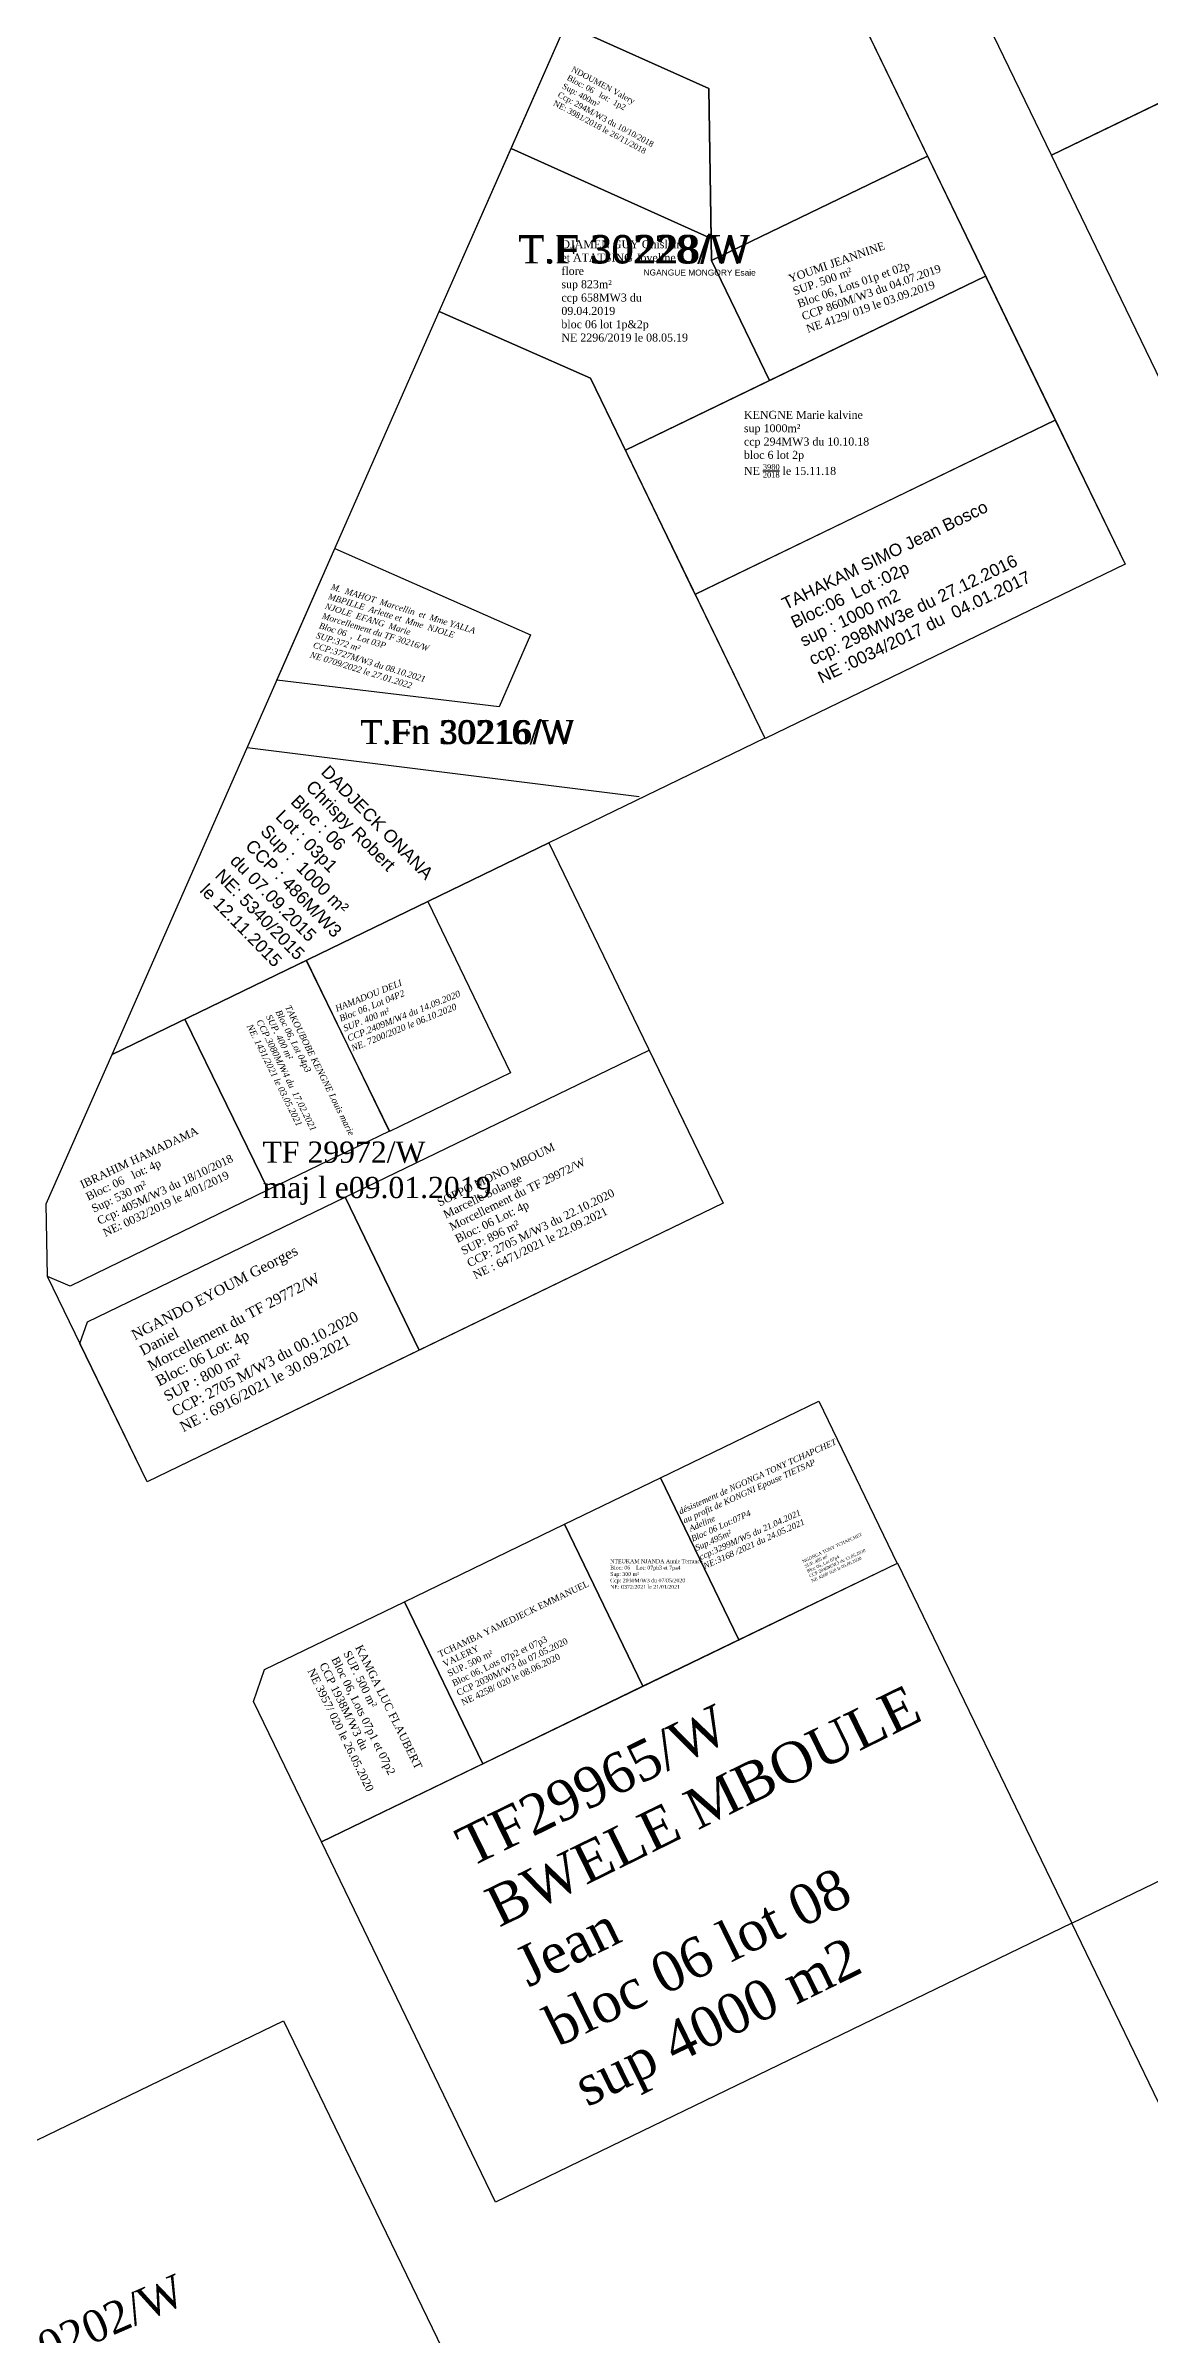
# Model space of a CAD drawing. Header units: millimetres. Extents: x 590121 to 927379, y 438565 to 1441738.
# Drawn here: x 925464.4 to 925602.3, y 1440608.6 to 1440894.6 of the extents above; entities that cross this region are included whole.
import ezdxf

# ---------------------------------------------------------------- set-up
doc = ezdxf.new("R2010")
doc.units = ezdxf.units.MM
doc.header["$LTSCALE"] = 10
for name, color, linetype in [('chef027001120', 7, 'Continuous'), ('ENCEINTE_BATIMENT_PUB', 7, 'Continuous'), ('end maj 26 02 2021', 30, 'Continuous'), ('MAJ SEP 2021', 6, 'Continuous')]:
    doc.layers.add(name, color=color, linetype=linetype)
doc.styles.add('RomanS', font='romans.shx')
doc.styles.get("Standard").update_dxf_attribs({"font": 'arial.ttf'})
doc.styles.add('Times 1.0', font='times.ttf', dxfattribs={"width": 0.99, "height": 1})
doc.styles.add('Times 3.0', font='times.ttf', dxfattribs={"width": 0.99, "height": 3})

msp = doc.modelspace()

# ---------------------------------------------------------------- linework, layer by layer
at = {"color": 7, "flags": 128}
msp.add_lwpolyline([(925500.52, 1440831.8), (925524.99, 1440821.03), (925521.04, 1440812.03), (925493.27, 1440815.34)], close=True, dxfattribs=at)
msp.add_lwpolyline([(925500.52, 1440831.8), (925524.99, 1440821.03), (925521.04, 1440812.03), (925493.27, 1440815.34)], close=True, dxfattribs=at)
at = {"color": 1, "flags": 128}
msp.add_lwpolyline([(925500.52, 1440831.8), (925524.99, 1440821.03), (925521.04, 1440812.03), (925493.27, 1440815.34)], close=True, dxfattribs=at)
msp.add_lwpolyline([(925500.52, 1440831.8), (925524.99, 1440821.03), (925521.04, 1440812.03), (925493.27, 1440815.34)], close=True, dxfattribs=at)
at = {"layer": 'ENCEINTE_BATIMENT_PUB', "color": 150, "linetype": 'ByBlock', "lineweight": -3, "ltscale": 0.0014, "flags": 128}
msp.add_lwpolyline([(925496.92, 1440780.31), (925507.33, 1440758.96), (925492.17, 1440751.63), (925481.76, 1440772.98)], close=True, dxfattribs=at)
msp.add_lwpolyline([(925496.92, 1440780.31), (925507.33, 1440758.96), (925492.17, 1440751.63), (925481.76, 1440772.98)], close=True, dxfattribs=at)
at = {"layer": 'end maj 26 02 2021', "color": 3, "linetype": 'ByBlock', "ltscale": 0.0014, "flags": 128}
for points in [[(925640.32, 1440960.83), (925662.1, 1440915.82), (925590.1, 1440880.96), (925568.31, 1440925.97)], [(925640.32, 1440960.83), (925662.1, 1440915.82), (925590.1, 1440880.96), (925568.31, 1440925.97)], [(925551.49, 1440928.6), (925577.49, 1440874.86), (925599.28, 1440829.85), (925554.29, 1440808.07), (925532.49, 1440853.08), (925513.57, 1440861.41), (925543.1, 1440928.44)], [(925551.49, 1440928.6), (925577.49, 1440874.86), (925599.28, 1440829.85), (925554.29, 1440808.07), (925532.49, 1440853.08), (925513.57, 1440861.41), (925543.1, 1440928.44)]]:
    msp.add_lwpolyline(points, close=True, dxfattribs=at)
at = {"layer": 'end maj 26 02 2021', "color": 150, "linetype": 'ByBlock', "lineweight": -3, "ltscale": 0.0014, "flags": 128}
for points in [[(925543.1, 1440928.45), (925551.49, 1440928.6), (925574.59, 1440880.86), (925547.58, 1440867.79), (925547.27, 1440889.31), (925529.39, 1440897.32), (925543.1, 1440928.45)], [(925543.1, 1440928.45), (925551.49, 1440928.6), (925574.59, 1440880.86), (925547.58, 1440867.79), (925547.27, 1440889.31), (925529.39, 1440897.32), (925543.1, 1440928.45)], [(925489.56, 1440806.92), (925538.55, 1440800.79)], [(925489.56, 1440806.92), (925538.55, 1440800.79)]]:
    msp.add_lwpolyline(points, dxfattribs=at)
at = {"layer": 'end maj 26 02 2021', "color": 3, "linetype": 'ByBlock', "lineweight": -3, "ltscale": 0.0014, "flags": 128}
for points in [[(925662.11, 1440915.81), (925683.89, 1440870.81), (925611.88, 1440835.95), (925590.1, 1440880.95)], [(925513.57, 1440861.41), (925532.49, 1440853.08), (925554.27, 1440808.09), (925527.27, 1440795), (925472.67, 1440768.58)], [(925513.57, 1440861.41), (925532.49, 1440853.08), (925554.27, 1440808.09), (925527.27, 1440795), (925472.67, 1440768.58)], [(925527.27, 1440795), (925549.05, 1440749.99), (925477.04, 1440715.14), (925464.61, 1440740.83), (925464.45, 1440749.91), (925472.67, 1440768.58)], [(925527.27, 1440795), (925549.05, 1440749.99), (925477.04, 1440715.14), (925464.61, 1440740.83), (925464.45, 1440749.91), (925472.67, 1440768.58)], [(925494.09, 1440647.78), (925515.88, 1440602.78), (925443.87, 1440567.92), (925422.08, 1440612.93)], [(925494.09, 1440647.78), (925515.88, 1440602.78), (925443.87, 1440567.92), (925422.08, 1440612.93)]]:
    msp.add_lwpolyline(points, close=True, dxfattribs=at)
at = {"layer": 'end maj 26 02 2021', "color": 150}
for points in [[(925529.39, 1440897.32), (925547.27, 1440889.31), (925547.54, 1440870.57), (925522.54, 1440881.78)], [(925529.39, 1440897.32), (925547.27, 1440889.31), (925547.54, 1440870.57), (925522.54, 1440881.78)], [(925481.76, 1440772.98), (925492.17, 1440751.63), (925467.44, 1440739.6), (925464.61, 1440740.83), (925464.45, 1440749.91), (925472.67, 1440768.58)], [(925481.76, 1440772.98), (925492.17, 1440751.63), (925467.44, 1440739.6), (925464.61, 1440740.83), (925464.45, 1440749.91), (925472.67, 1440768.58)], [(925541.23, 1440715.66), (925551.03, 1440695.41), (925539.03, 1440689.6), (925529.22, 1440709.84)], [(925541.23, 1440715.66), (925551.03, 1440695.41), (925539.03, 1440689.6), (925529.22, 1440709.84)]]:
    msp.add_lwpolyline(points, close=True, dxfattribs=at)
at = {"layer": 'end maj 26 02 2021', "color": 150, "linetype": 'ByBlock', "lineweight": -3, "ltscale": 0.0014, "flags": 128}
for points in [[(925522.54, 1440881.78), (925547.54, 1440870.57), (925547.58, 1440867.79), (925554.85, 1440852.79), (925536.85, 1440844.08), (925532.49, 1440853.08), (925513.57, 1440861.41)], [(925522.54, 1440881.78), (925547.54, 1440870.57), (925547.58, 1440867.79), (925554.85, 1440852.79), (925536.85, 1440844.08), (925532.49, 1440853.08), (925513.57, 1440861.41)], [(925574.58, 1440880.86), (925581.85, 1440865.85), (925554.84, 1440852.79), (925547.58, 1440867.79)], [(925574.58, 1440880.86), (925581.85, 1440865.85), (925554.84, 1440852.79), (925547.58, 1440867.79)], [(925581.84, 1440865.85), (925590.55, 1440847.86), (925545.56, 1440826.07), (925536.85, 1440844.08)], [(925581.84, 1440865.85), (925590.55, 1440847.86), (925545.56, 1440826.07), (925536.85, 1440844.08)], [(925590.56, 1440847.86), (925599.28, 1440829.85), (925554.29, 1440808.07), (925545.57, 1440826.08)], [(925590.56, 1440847.86), (925599.28, 1440829.85), (925554.29, 1440808.07), (925545.57, 1440826.08)], [(925512.13, 1440787.67), (925522.48, 1440766.27), (925507.33, 1440758.94), (925496.98, 1440780.34)], [(925512.13, 1440787.67), (925522.48, 1440766.27), (925507.33, 1440758.94), (925496.98, 1440780.34)], [(925561.03, 1440725.24), (925570.82, 1440704.94), (925551.03, 1440695.41), (925541.23, 1440715.66)], [(925561.03, 1440725.24), (925570.82, 1440704.94), (925551.03, 1440695.41), (925541.23, 1440715.66)], [(925529.22, 1440709.84), (925539.03, 1440689.6), (925519.02, 1440679.91), (925509.22, 1440700.16)], [(925529.22, 1440709.84), (925539.03, 1440689.6), (925519.02, 1440679.91), (925509.22, 1440700.16)], [(925570.83, 1440704.99), (925592.62, 1440659.98), (925520.61, 1440625.13), (925498.83, 1440670.14)], [(925570.83, 1440704.99), (925592.62, 1440659.98), (925520.61, 1440625.13), (925498.83, 1440670.14)], [(925509.22, 1440700.16), (925519.02, 1440679.91), (925498.83, 1440670.14), (925490.33, 1440687.7), (925491.73, 1440691.69)], [(925509.22, 1440700.16), (925519.02, 1440679.91), (925498.83, 1440670.14), (925490.33, 1440687.7), (925491.73, 1440691.69)], [(925610.62, 1440668.7), (925619.34, 1440650.69), (925621.51, 1440646.19), (925603.51, 1440637.48), (925592.62, 1440659.98)], [(925610.62, 1440668.7), (925619.34, 1440650.69), (925621.51, 1440646.19), (925603.51, 1440637.48), (925592.62, 1440659.98)]]:
    msp.add_lwpolyline(points, close=True, dxfattribs=at)
at = {"layer": 'MAJ SEP 2021', "flags": 128}
msp.add_lwpolyline([(925539.8, 1440769.1), (925549.05, 1440749.99), (925511.06, 1440731.6), (925501.81, 1440750.72)], close=True, dxfattribs=at)
msp.add_lwpolyline([(925539.8, 1440769.1), (925549.05, 1440749.99), (925511.06, 1440731.6), (925501.81, 1440750.72)], close=True, dxfattribs=at)
msp.add_lwpolyline([(925539.8, 1440769.1), (925549.05, 1440749.99)], dxfattribs=at)
msp.add_lwpolyline([(925539.8, 1440769.1), (925549.05, 1440749.99)], dxfattribs=at)
at = {"layer": 'MAJ SEP 2021', "lineweight": -3, "flags": 128}
msp.add_lwpolyline([(925501.81, 1440750.72), (925511.06, 1440731.61), (925477.04, 1440715.14), (925468.66, 1440732.45), (925469.59, 1440735.13)], close=True, dxfattribs=at)
msp.add_lwpolyline([(925501.81, 1440750.72), (925511.06, 1440731.61), (925477.04, 1440715.14), (925468.66, 1440732.45), (925469.59, 1440735.13)], close=True, dxfattribs=at)

# ---------------------------------------------------------------- texts
at = {"color": 7, "insert": (925500.2, 1440827.43), "char_height": 0.7623, "width": 48.1428, "attachment_point": 1, "rotation": 342.806}
msp.add_mtext('\\A1;{\\fTimes New Roman|b0|i1|c0|p18;M.  MAHOT  Marcellin  et  Mme YALLA\\PMBPILLE  Arlette et  Mme  NJOLE \\PNJOLE  EFANG  Marie\\P\\C1;Morcellement du TF 30216/W\\P\\C7;Bloc 06  ,  Lot 03P\\PSUP:372 m²\\PCCP:3727M/W3 du 08.10.2021\\PNE 0709/2022 le 27.01.2022}', dxfattribs=at)
msp.add_mtext('\\A1;{\\fTimes New Roman|b0|i1|c0|p18;M.  MAHOT  Marcellin  et  Mme YALLA\\PMBPILLE  Arlette et  Mme  NJOLE \\PNJOLE  EFANG  Marie\\P\\C1;Morcellement du TF 30216/W\\P\\C7;Bloc 06  ,  Lot 03P\\PSUP:372 m²\\PCCP:3727M/W3 du 08.10.2021\\PNE 0709/2022 le 27.01.2022}', dxfattribs=at)
at = {"layer": 'chef027001120', "linetype": 'ByBlock', "insert": (925543.4, 1440711.76), "char_height": 0.75, "width": 150.7089, "attachment_point": 1, "rotation": 24.2174, "style": 'RomanS'}
msp.add_mtext('{\\fTimes New Roman|b0|i1|c0|p18;\\C1;désistement de NGONGA TONY TCHAPCHET\\Pau profit de\\C7; KONGNI Epouse TIETSAP\\P Adeline\\PBloc 06 Lot:07P4\\PSup.495m²\\Pccp:3299M/W5 du 21.04.2021\\PNE:3168 /2021 du 24.05.2021}', dxfattribs=at)
msp.add_mtext('{\\fTimes New Roman|b0|i1|c0|p18;\\C1;désistement de NGONGA TONY TCHAPCHET\\Pau profit de\\C7; KONGNI Epouse TIETSAP\\P Adeline\\PBloc 06 Lot:07P4\\PSup.495m²\\Pccp:3299M/W5 du 21.04.2021\\PNE:3168 /2021 du 24.05.2021}', dxfattribs=at)
at = {"layer": 'end maj 26 02 2021', "color": 1, "linetype": 'ByBlock', "style": 'Times 3.0'}
for s, height, p in [('   T.F 30228/W', 3.5537, (925519.42, 1440867.43)), ('   T.Fn 30216/W', 3, (925500.3, 1440807.35))]:
    msp.add_text(s, height=height, dxfattribs=at).set_placement(p)
at = {"layer": 'end maj 26 02 2021', "color": 1, "linetype": 'ByBlock'}
for s, height, p in [('   T.F 30228/W', 3.5537, (925519.42, 1440867.43)), ('   T.Fn 30216/W', 3, (925500.3, 1440807.35))]:
    msp.add_text(s, height=height, dxfattribs=at).set_placement(p)
at = {"layer": 'end maj 26 02 2021', "attachment_point": 1}
for s, width, heights, insert, char_height, rotation in [('{\\fTimes New Roman|b0|i0|c0|p18;NDOUMEN Valery\\PBloc: 06   lot:  1p2\\PSup: 400m²\\PCcp: 294M/W3 du 10/10/2018\\PNE: 3981/2018 le 26/11/2018}', 223.834, [45.53], (925530.35, 1440892.12), 0.7221, 331.7905), ('{\\fTimes New Roman|b0|i0|c0|p18;NDOUMEN Valery\\PBloc: 06   lot:  1p2\\PSup: 400m²\\PCcp: 294M/W3 du 10/10/2018\\PNE: 3981/2018 le 26/11/2018}', 223.834, [45.53], (925530.35, 1440892.12), 0.7221, 331.7905), ('{\\fTimes New Roman|b0|i0|c186|p18;IBRAHIM HAMADAMA \\PBloc: 06   lot: 4p\\PSup: 530 m²\\PCcp: 405M/W3 du 18/10/2018\\PNE: 0032/2019 le 4/01/2019}', 149.379, [38.27], (925468.54, 1440752.69), 1, 25.3248), ('{\\fTimes New Roman|b0|i0|c186|p18;IBRAHIM HAMADAMA \\PBloc: 06   lot: 4p\\PSup: 530 m²\\PCcp: 405M/W3 du 18/10/2018\\PNE: 0032/2019 le 4/01/2019}', 149.379, [38.27], (925468.54, 1440752.69), 1, 25.3248)]:
    msp.add_mtext_dynamic_manual_height_columns(s, width=width, gutter_width=12.5, heights=heights, dxfattribs=dict(at, insert=insert, char_height=char_height, rotation=rotation))
at = {"layer": 'end maj 26 02 2021', "color": 150, "linetype": 'ByBlock', "lineweight": -3, "ltscale": 0.0014, "attachment_point": 1, "style": 'Times 1.0'}
for s, insert, char_height, width in [('\\A1;DJAMEN GUY Ghislain et ATATSING Joveline flore\\P{\\fTimes New Roman|b0|i0|c186|p18;sup }823{\\fTimes New Roman|b0|i0|c186|p18;m²\\Pccp }658{\\fTimes New Roman|b0|i0|c186|p18;MW3 du 09.04.2019 \\Pbloc 06 lot 1p}&2p{\\fTimes New Roman|b0|i0|c186|p18;\\PNE }2296/2019{\\fTimes New Roman|b0|i0|c186|p18; le 08.05.19}', (925528.83, 1440870.34), 1, 15.5134), ('\\A1;DJAMEN GUY Ghislain et ATATSING Joveline flore\\P{\\fTimes New Roman|b0|i0|c186|p18;sup }823{\\fTimes New Roman|b0|i0|c186|p18;m²\\Pccp }658{\\fTimes New Roman|b0|i0|c186|p18;MW3 du 09.04.2019 \\Pbloc 06 lot 1p}&2p{\\fTimes New Roman|b0|i0|c186|p18;\\PNE }2296/2019{\\fTimes New Roman|b0|i0|c186|p18; le 08.05.19}', (925528.83, 1440870.34), 1, 15.5134), ('\\A1;KENGNE Marie kalvine\\Psup 1000m²\\Pccp 294MW3 du 10.10.18\\Pbloc 6 lot 2p\\PNE {\\H0.7x;\\S3980/2018;} le 15.11.18', (925551.65, 1440849.01), 1, 53.7012), ('\\A1;KENGNE Marie kalvine\\Psup 1000m²\\Pccp 294MW3 du 10.10.18\\Pbloc 6 lot 2p\\PNE {\\H0.7x;\\S3980/2018;} le 15.11.18', (925551.65, 1440849.01), 1, 53.7012), ('{\\C1;TF 29972/W\\Pmaj l e09.01.2019}', (925491.48, 1440757.68), 2.6492, 187.1967), ('{\\C1;TF 29972/W\\Pmaj l e09.01.2019}', (925491.48, 1440757.68), 2.6492, 187.1967)]:
    msp.add_mtext(s, dxfattribs=dict(at, insert=insert, char_height=char_height, width=width))
for s, insert, char_height, width, rotation in [('{\\C256;YOUMI JEANNINE\\PSUP. 500 m²\\PBloc 06, Lots 01p et 02p\\PCCP 860M/W3 du 04.07.2019\\PNE 4129/ 019 le 03.09.2019}', (925557.1, 1440865.98), 1, 34.9124, 19.4014), ('{\\C256;YOUMI JEANNINE\\PSUP. 500 m²\\PBloc 06, Lots 01p et 02p\\PCCP 860M/W3 du 04.07.2019\\PNE 4129/ 019 le 03.09.2019}', (925557.1, 1440865.98), 1, 34.9124, 19.4014), ('{\\fTimes New Roman|b0|i1|c0|p18;\\C256;HAMADOU DELI\\P\\fTimes New Roman|b0|i1|c186|p18;Bloc \\fTimes New Roman|b0|i1|c0|p18;06\\fTimes New Roman|b0|i1|c186|p18;, Lot \\fTimes New Roman|b0|i1|c0|p18;04P2\\fTimes New Roman|b0|i1|c186|p18;\\PSUP. \\fTimes New Roman|b0|i1|c0|p18;40\\fTimes New Roman|b0|i1|c186|p18;0 m²\\PCCP\\fTimes New Roman|b0|i1|c0|p18;.2409\\fTimes New Roman|b0|i1|c186|p18;M/W\\fTimes New Roman|b0|i1|c0|p18;4\\fTimes New Roman|b0|i1|c186|p18; du \\fTimes New Roman|b0|i1|c0|p18;14.09.2020\\P\\fTimes New Roman|b0|i1|c186|p18;NE\\fTimes New Roman|b0|i1|c0|p18;.\\fTimes New Roman|b0|i1|c186|p18; \\fTimes New Roman|b0|i1|c0|p18;7200/2020\\fTimes New Roman|b0|i1|c186|p18; le \\fTimes New Roman|b0|i1|c0|p18;06.10.2020}', (925500.46, 1440774.63), 0.8, 50.5876, 22.0269), ('{\\fTimes New Roman|b0|i1|c0|p18;\\C256;HAMADOU DELI\\P\\fTimes New Roman|b0|i1|c186|p18;Bloc \\fTimes New Roman|b0|i1|c0|p18;06\\fTimes New Roman|b0|i1|c186|p18;, Lot \\fTimes New Roman|b0|i1|c0|p18;04P2\\fTimes New Roman|b0|i1|c186|p18;\\PSUP. \\fTimes New Roman|b0|i1|c0|p18;40\\fTimes New Roman|b0|i1|c186|p18;0 m²\\PCCP\\fTimes New Roman|b0|i1|c0|p18;.2409\\fTimes New Roman|b0|i1|c186|p18;M/W\\fTimes New Roman|b0|i1|c0|p18;4\\fTimes New Roman|b0|i1|c186|p18; du \\fTimes New Roman|b0|i1|c0|p18;14.09.2020\\P\\fTimes New Roman|b0|i1|c186|p18;NE\\fTimes New Roman|b0|i1|c0|p18;.\\fTimes New Roman|b0|i1|c186|p18; \\fTimes New Roman|b0|i1|c0|p18;7200/2020\\fTimes New Roman|b0|i1|c186|p18; le \\fTimes New Roman|b0|i1|c0|p18;06.10.2020}', (925500.46, 1440774.63), 0.8, 50.5876, 22.0269), ('{\\fTimes New Roman|b0|i1|c0|p18;\\C256;TAKOUBOBE KENGNE Louis marie\\P\\fTimes New Roman|b0|i1|c186|p18;Bloc \\fTimes New Roman|b0|i1|c0|p18;06\\fTimes New Roman|b0|i1|c186|p18;, Lot \\fTimes New Roman|b0|i1|c0|p18;04p3\\fTimes New Roman|b0|i1|c186|p18;\\PSUP. \\fTimes New Roman|b0|i1|c0|p18;40\\fTimes New Roman|b0|i1|c186|p18;0 m²\\PCCP\\fTimes New Roman|b0|i1|c0|p18;.3080\\fTimes New Roman|b0|i1|c186|p18;M/\\fTimes New Roman|b0|i1|c0|p18;W4\\fTimes New Roman|b0|i1|c186|p18; du \\fTimes New Roman|b0|i1|c0|p18; 17.02.2021\\P\\fTimes New Roman|b0|i1|c186|p18;NE\\fTimes New Roman|b0|i1|c0|p18;.\\fTimes New Roman|b0|i1|c186|p18; \\fTimes New Roman|b0|i1|c0|p18;1431/2021\\fTimes New Roman|b0|i1|c186|p18; le \\fTimes New Roman|b0|i1|c0|p18;03.05.2021}', (925494.98, 1440774.84), 0.8, 50.5876, 296.479), ('{\\fTimes New Roman|b0|i1|c0|p18;\\C256;TAKOUBOBE KENGNE Louis marie\\P\\fTimes New Roman|b0|i1|c186|p18;Bloc \\fTimes New Roman|b0|i1|c0|p18;06\\fTimes New Roman|b0|i1|c186|p18;, Lot \\fTimes New Roman|b0|i1|c0|p18;04p3\\fTimes New Roman|b0|i1|c186|p18;\\PSUP. \\fTimes New Roman|b0|i1|c0|p18;40\\fTimes New Roman|b0|i1|c186|p18;0 m²\\PCCP\\fTimes New Roman|b0|i1|c0|p18;.3080\\fTimes New Roman|b0|i1|c186|p18;M/\\fTimes New Roman|b0|i1|c0|p18;W4\\fTimes New Roman|b0|i1|c186|p18; du \\fTimes New Roman|b0|i1|c0|p18; 17.02.2021\\P\\fTimes New Roman|b0|i1|c186|p18;NE\\fTimes New Roman|b0|i1|c0|p18;.\\fTimes New Roman|b0|i1|c186|p18; \\fTimes New Roman|b0|i1|c0|p18;1431/2021\\fTimes New Roman|b0|i1|c186|p18; le \\fTimes New Roman|b0|i1|c0|p18;03.05.2021}', (925494.98, 1440774.84), 0.8, 50.5876, 296.479), ('{\\C256;NGONGA TONY TCHAPCHET\\PSUP. 495 m²\\PBloc 06, Lot 07p4\\PCCP 2046M/W3 du 13.05.2020\\PNE 4269/ 020 le 05.06.2020}', (925558.89, 1440705.35), 0.4, 54.1595, 25.0045), ('{\\C256;NGONGA TONY TCHAPCHET\\PSUP. 495 m²\\PBloc 06, Lot 07p4\\PCCP 2046M/W3 du 13.05.2020\\PNE 4269/ 020 le 05.06.2020}', (925558.89, 1440705.35), 0.4, 54.1595, 25.0045), ('{\\C256;TCHAMBA YAMEDJECK EMMANUEL \\PVALERY\\PSUP. 500 m²\\PBloc 06, Lots 07p2 et 07p3\\PCCP 2030M/W3 du 07.05.2020\\PNE 4258/ 020 le 08.06.2020}', (925513.32, 1440693.9), 0.8, 56.6217, 25.6294), ('{\\C256;TCHAMBA YAMEDJECK EMMANUEL \\PVALERY\\PSUP. 500 m²\\PBloc 06, Lots 07p2 et 07p3\\PCCP 2030M/W3 du 07.05.2020\\PNE 4258/ 020 le 08.06.2020}', (925513.32, 1440693.9), 0.8, 56.6217, 25.6294), ('{\\C256;KAMGA LUC FLAUBERT\\PSUP. 500 m²\\PBloc 06, Lots 07p1 et 07p2\\PCCP 1938M/W3 du \\PNE 3957/ 020 le 26.05.2020}', (925503.94, 1440694.91), 1, 57.2494, 296.2144), ('{\\C256;KAMGA LUC FLAUBERT\\PSUP. 500 m²\\PBloc 06, Lots 07p1 et 07p2\\PCCP 1938M/W3 du \\PNE 3957/ 020 le 26.05.2020}', (925503.94, 1440694.91), 1, 57.2494, 296.2144), ('{\\fTimes New Roman|b0|i0|c0|p0;\\C1;TF29965/W\\P\\C150;BWELE MBOULE Jean\\Pbloc 06 lot 08\\Psup 4000 m2}', (925515.19, 1440671.4), 5, 62.973, 26.0947), ('{\\fTimes New Roman|b0|i0|c0|p0;\\C1;TF29965/W\\P\\C150;BWELE MBOULE Jean\\Pbloc 06 lot 08\\Psup 4000 m2}', (925515.19, 1440671.4), 5, 62.973, 26.0947), ('{\\C1;TF 30202/W\\P\\H0.375x;     maj le 03.02.2021}', (925452.41, 1440603.9), 4, 499.3007, 23.6478)]:
    msp.add_mtext(s, dxfattribs=dict(at, insert=insert, char_height=char_height, width=width, rotation=rotation))
at = {"layer": 'end maj 26 02 2021', "linetype": 'ByBlock', "attachment_point": 1}
for s, insert, char_height, width, rotation in [('{\\fArial|b0|i0|c0|p34;NGANGUE MONGORY Esaie}', (925539.1, 1440866.68), 0.75, 4778.55, 359.9205), ('{\\fArial|b0|i0|c0|p34;NGANGUE MONGORY Esaie}', (925539.1, 1440866.68), 0.75, 4778.55, 359.9205), ('{\\fArial|b0|i0|c0|p34;TAHAKAM SIMO Jean Bosco \\PBloc:06  Lot :02p\\Psup : 1000 m2\\Pccp: 298MW3e du 27.12.2016\\PNE :0034/2017 du  04.01.2017}', (925556.2, 1440825.48), 1.5374, 4778.55, 25.98), ('{\\fArial|b0|i0|c0|p34;TAHAKAM SIMO Jean Bosco \\PBloc:06  Lot :02p\\Psup : 1000 m2\\Pccp: 298MW3e du 27.12.2016\\PNE :0034/2017 du  04.01.2017}', (925556.2, 1440825.48), 1.5374, 4778.55, 25.98), ('{\\fArial|b0|i0|c0|p34;DADJECK ONANA\\PChrispy Robert \\PBloc : 06\\PLot : 03p1\\PSup :  1000 m²\\PCCP : 486M/W3 \\Pdu 07.09.2015\\PNE: 5340/2015\\Ple 12.11.2015}', (925499.8, 1440804.86), 1.5867, 20.7818, 314.348), ('{\\fArial|b0|i0|c0|p34;DADJECK ONANA\\PChrispy Robert \\PBloc : 06\\PLot : 03p1\\PSup :  1000 m²\\PCCP : 486M/W3 \\Pdu 07.09.2015\\PNE: 5340/2015\\Ple 12.11.2015}', (925499.8, 1440804.86), 1.5867, 20.7818, 314.348)]:
    msp.add_mtext(s, dxfattribs=dict(at, insert=insert, char_height=char_height, width=width, rotation=rotation))
at = {"layer": 'end maj 26 02 2021', "insert": (925534.93, 1440705.46), "char_height": 0.48, "attachment_point": 1}
msp.add_mtext_dynamic_manual_height_columns('{\\fTimes New Roman|b0|i0|c0|p18;NTEUKAM NJANDA Annie Terrance\\PBloc: 06    Lot: 07pb3 et 7pa4\\PSup: 300 m²\\PCcp: 2030M/W3 du 07/05/2020\\PNE: 0372/2021 le 21/01/2021}', width=50.8187, gutter_width=12.5, heights=[28.21], dxfattribs=at)
msp.add_mtext_dynamic_manual_height_columns('{\\fTimes New Roman|b0|i0|c0|p18;NTEUKAM NJANDA Annie Terrance\\PBloc: 06    Lot: 07pb3 et 7pa4\\PSup: 300 m²\\PCcp: 2030M/W3 du 07/05/2020\\PNE: 0372/2021 le 21/01/2021}', width=50.8187, gutter_width=12.5, heights=[28.21], dxfattribs=at)
at = {"layer": 'MAJ SEP 2021', "insert": (925513.18, 1440750.46), "char_height": 1.0129, "attachment_point": 1, "rotation": 26.1218}
msp.add_mtext_dynamic_manual_height_columns('{\\fTimes New Roman|b0|i0|c0|p18;SOPPO MONO MBOUM Marcelle Solange\\PMorcellement du TF 29972/W\\PBloc: 06 Lot: 4p\\PSUP: 896 m²\\PCCP: 2705 M/W3 du 22.10.2020\\PNE : 6471/2021 le 22.09.2021}', width=20.0641, gutter_width=12.5, heights=[11.63], dxfattribs=at)
msp.add_mtext_dynamic_manual_height_columns('{\\fTimes New Roman|b0|i0|c0|p18;SOPPO MONO MBOUM Marcelle Solange\\PMorcellement du TF 29972/W\\PBloc: 06 Lot: 4p\\PSUP: 896 m²\\PCCP: 2705 M/W3 du 22.10.2020\\PNE : 6471/2021 le 22.09.2021}', width=20.0641, gutter_width=12.5, heights=[11.63], dxfattribs=at)
at = {"layer": 'MAJ SEP 2021', "lineweight": -3, "insert": (925474.92, 1440733.96), "char_height": 1.2977, "width": 25.5217, "attachment_point": 1, "rotation": 27.7909}
msp.add_mtext('{\\fTimes New Roman|b0|i0|c0|p18;NGANDO EYOUM Georges Daniel\\PMorcellement du TF 29772/W\\PBloc: 06 Lot: 4p \\PSUP : 800 m²\\PCCP: 2705 M/W3 du 00.10.2020 \\PNE : 6916/2021 le 30.09.2021}', dxfattribs=at)
msp.add_mtext('{\\fTimes New Roman|b0|i0|c0|p18;NGANDO EYOUM Georges Daniel\\PMorcellement du TF 29772/W\\PBloc: 06 Lot: 4p \\PSUP : 800 m²\\PCCP: 2705 M/W3 du 00.10.2020 \\PNE : 6916/2021 le 30.09.2021}', dxfattribs=at)

doc.saveas('drawing.dxf')
